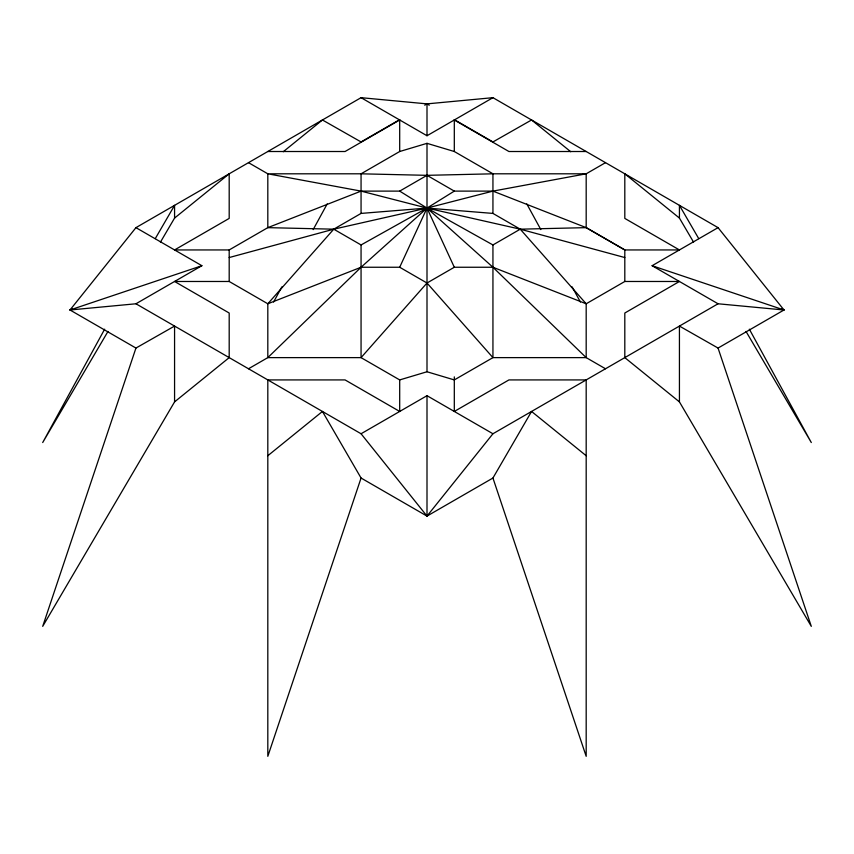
<?xml version="1.0" encoding="UTF-8"?>
<svg xmlns="http://www.w3.org/2000/svg" width="854" height="854" viewBox="0 0 854 854"><rect width="100%" height="100%" fill="white"/><g stroke="black" fill="none" stroke-linecap="round" stroke-linejoin="round"><path stroke-width="1.28" d="M492.939 173.81L427 175.337L361.061 173.81L399.693 151.51L427 143.344L454.307 151.51L492.939 173.8L492.939 213.415L520.246 229.182L624.808 257.545M174.568 401.892L174.568 326.079L135.946 348.058L42.7 626.356L174.568 401.892L229.192 357.623L229.192 313.023L174.568 281.478L229.192 281.478L267.814 303.778L361.061 267.249L427 208.077L454.307 191.115L492.939 191.115L586.186 173.81L605.497 162.666M267.814 455.726L322.438 411.457L361.061 478.026L267.814 756.324L267.814 379.923L345.069 379.923L399.693 411.457L399.693 379.923L361.061 357.623L267.814 357.623L248.503 368.768M492.939 213.415L427 208.077L361.061 213.415L333.754 229.182L267.814 303.778L267.814 357.623L361.061 267.249L399.693 267.249L427 208.077L492.939 191.115L586.186 227.634L624.808 249.944L679.432 249.944L624.808 218.41L624.808 173.81L679.432 218.08L693.555 242.13M104.647 329.185L42.7 442.543L107.967 331.459M273.568 302.06L281.873 286.869M313.162 229.598L327.21 203.892M155.257 238.64L174.568 205.344L174.568 218.08L160.445 242.13M361.061 478.026L427 516.094L492.939 478.026L531.562 411.457L586.186 455.726M135.946 348.058L70.007 309.991L135.946 227.644L361.061 97.676L427 103.878L492.939 97.676L718.054 227.644L783.993 309.991L718.054 348.058L679.432 326.079L679.432 401.892L811.3 626.356L718.054 348.058M72.28 308.678L70.007 309.991L135.946 303.778L361.061 433.757L427 516.094L492.939 433.757L718.054 303.778L783.993 309.991L781.72 308.678M174.568 218.08L229.192 173.81L229.192 218.41L174.568 249.944L229.192 249.944L267.814 227.644L361.061 191.115L399.693 191.115L427 175.337L454.307 191.115M283.272 151.724L322.438 119.976L361.061 141.945L399.715 119.635M424.726 105.191L427 103.878L429.274 105.191M135.946 303.778L201.886 265.711L135.946 227.644M361.061 97.676L427 135.743L492.939 97.676M679.432 401.892L624.808 357.623L624.808 313.023L679.432 281.478L624.808 281.478L586.186 303.778L492.939 267.249L454.307 267.249L427 283.016L361.061 357.623L361.061 244.949L333.754 229.182L267.814 227.644L267.814 173.81L248.503 162.666M399.693 191.115L427 208.077L492.939 244.949L520.246 229.182L586.186 227.644L624.808 249.944L624.808 281.478M361.061 433.757L427 395.69L492.939 433.757M718.054 303.778L652.114 265.711L718.054 227.644M361.061 244.949L427 208.077L520.246 229.182L586.186 303.778L586.186 357.623L605.497 368.768M70.007 309.991L201.886 265.711M399.693 379.923L427 371.757L454.307 379.923L492.939 357.623L586.186 357.623L492.939 267.249L427 208.077L361.061 191.115L267.814 173.81L361.061 173.8L361.061 213.415M229.192 257.545L333.754 229.182L427 208.077L454.307 267.249M267.814 151.51L345.069 151.51L399.693 119.976L399.693 151.51M586.186 151.51L508.931 151.51L454.307 119.976L454.307 151.51M492.939 173.8L586.186 173.81L586.186 227.634M652.114 265.711L783.993 309.991M454.285 119.635L492.939 141.945L531.562 119.976L570.728 151.724M399.693 267.249L427 283.016L492.939 357.623L492.939 244.949M746.033 331.459L811.3 442.543L749.353 329.185M698.743 238.64L679.432 205.344L679.432 218.08M526.79 203.892L540.838 229.598M572.127 286.869L580.432 302.06M492.939 478.026L586.186 756.324L586.186 379.923L508.931 379.923L454.307 411.457L454.307 376.87M427 103.878L427 135.743M427 143.344L427 371.757M427 395.69L427 516.094M229.192 249.944L229.192 281.478"/></g></svg>
